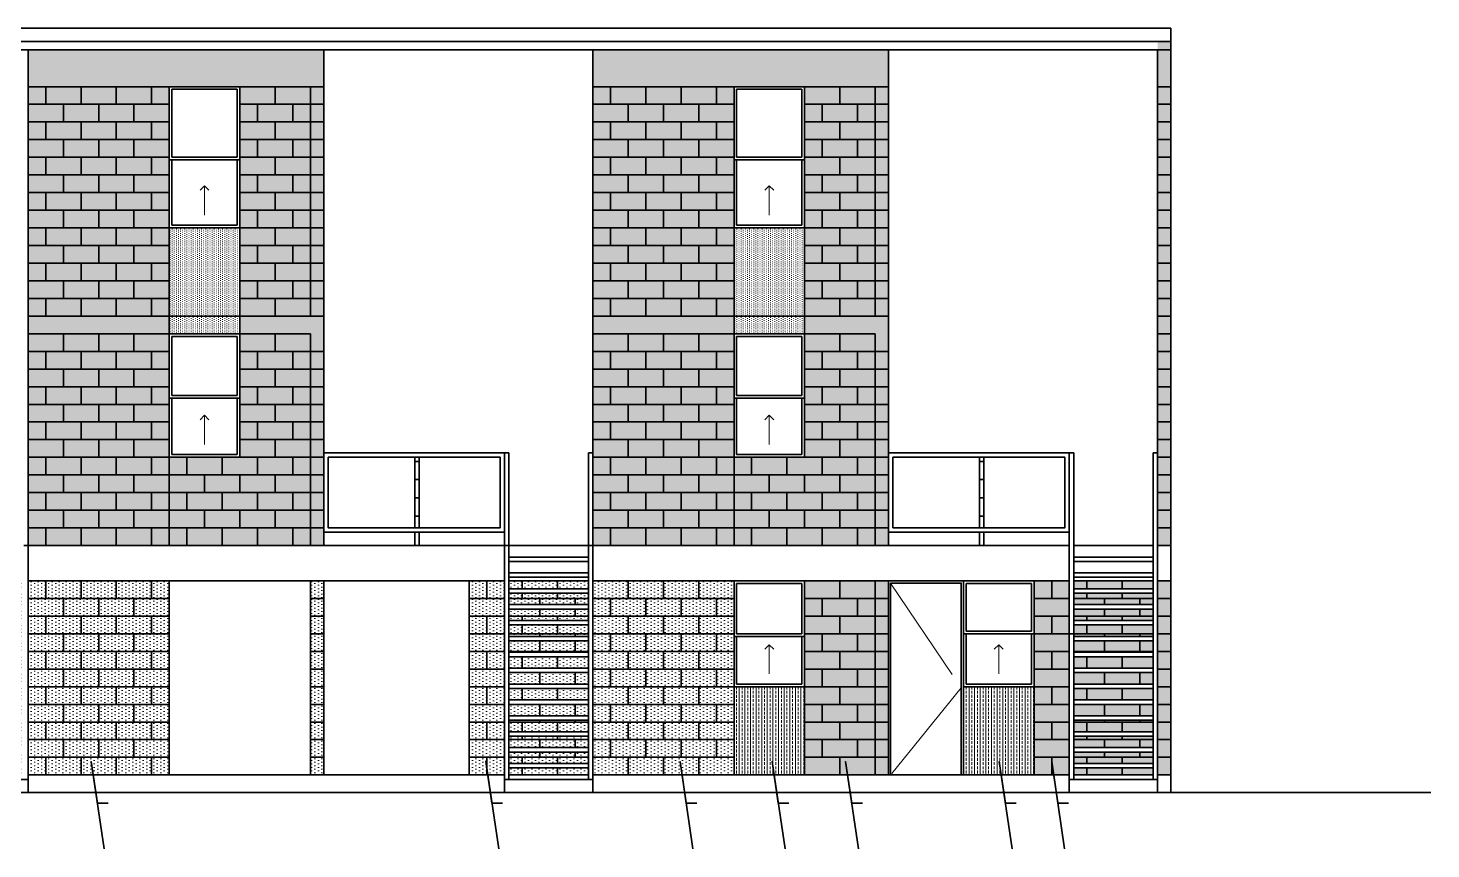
# Model space of a CAD drawing. Header units: metres. Extents: x -255 to -21, y -639 to -244.
# Drawn here: x -37.14 to -21.25, y -287.84 to -278.54 of the extents above; entities that cross this region are included whole.
import ezdxf

# ---------------------------------------------------------------- set-up
doc = ezdxf.new("R2010")
doc.units = ezdxf.units.M
doc.header["$LTSCALE"] = 5
doc.header["$MEASUREMENT"] = 0
doc.linetypes.add('HIDDEN', pattern=[0.375, 0.25, -0.125])
doc.layers.get('0').update_dxf_attribs({"color": 30})
for name, color, linetype, lineweight in [('A-ANNO-NOTE', 7, 'Continuous', 35), ('A-ELEV-MBE1', 7, 'Continuous', 35), ('A-ELEV-OVHD', 3, 'HIDDEN', 18), ('A-ELEV-PATT', 8, 'Continuous', 18), ('A-SECT-MCUT', 7, 'Continuous', 35)]:
    doc.layers.add(name, color=color, linetype=linetype, lineweight=lineweight)
doc.styles.add('E-ROMANS', font='romans.shx', dxfattribs={"width": 0.8})
doc.dimstyles.new('E-0200_TICK_12', dxfattribs={"dimscale": 0.001, "dimtxt": 240, "dimasz": 240, "dimexe": 120, "dimexo": 80, "dimgap": 120, "dimtad": 0, "dimzin": 0, "dimdsep": 46, "dimtxsty": 'E-ROMANS', "dimblk": 'OBLIQUE', "dimcen": 120, "dimclrd": 256, "dimclre": 256, "dimclrt": 256, "dimadec": 0, "dimazin": 0, "dimtfac": 1, "dimtmove": 1, "dimatfit": 3, "dimldrblk": 'OPEN90', "dimfxl": 1, "dimtfill": 1, "dimtolj": 1, "dimtzin": 0, "dimlwd": -1, "dimarcsym": 0})
pattern_1 = [(90, (0, 0), (-0.0396875, 0.01984375), [0, -0.0396875])]

# ---------------------------------------------------------------- blocks, each defined once
blk = doc.blocks.new('_Oblique')
at = {"color": 0, "linetype": 'ByBlock', "lineweight": -2}
blk.add_line((-0.5, -0.5), (0.5, 0.5), dxfattribs=at)

msp = doc.modelspace()

# ---------------------------------------------------------------- hatches: boundary and pattern name
at = {"layer": 'A-ELEV-MBE1'}
h = msp.add_hatch(dxfattribs=at)
h.set_pattern_fill('GRATE', color=256, scale=0.065, angle=90, style=0)
h.set_pattern_definition([(90, (35.64899, 15.17211), (-0.05159375, 3e-18), []), (180, (35.64899, 15.1721), (-3e-17, -0.206375), [])])
h.paths.add_polyline_path([(-33.743, -283.405), (-33.743, -284.205), (-32.711, -284.205), (-32.711, -283.405)])
h.paths.add_polyline_path([(-33.743, -283.405), (-33.743, -284.205), (-32.761, -284.205), (-32.761, -283.405)], flags=17)
h = msp.add_hatch(dxfattribs=at)
h.set_pattern_fill('GRATE', color=256, scale=0.065, angle=90, style=0)
h.set_pattern_definition([(90, (42.04899, 15.17211), (-0.05159375, 3e-18), []), (180, (42.04899, 15.1721), (-3e-17, -0.206375), [])])
h.paths.add_polyline_path([(-27.343, -283.405), (-27.343, -284.205), (-26.311, -284.205), (-26.311, -283.405)])
h.paths.add_polyline_path([(-27.343, -283.405), (-27.343, -284.205), (-26.361, -284.205), (-26.361, -283.405)], flags=17)
at = {"layer": 'A-ELEV-PATT'}
h = msp.add_hatch(dxfattribs=at)
h.set_pattern_fill('DOTS,_O', color=256, scale=0.025, angle=90)
h.set_pattern_definition(pattern_1)
h.paths.add_polyline_path([(-24.193, -278.693), (-24.343, -278.693), (-24.343, -284.406), (-24.193, -284.406)])
h = msp.add_hatch(dxfattribs=at)
h.set_pattern_fill('DOTS,_O', color=256, scale=0.025, angle=90)
h.set_pattern_definition([(90, (6.4, 0), (-0.0396875, 0.01984375), [0, -0.0396875])])
h.paths.add_polyline_path([(-33.793, -278.79), (-37.143, -278.79), (-37.143, -284.406), (-33.793, -284.406)])
h.paths.add_polyline_path([(-35.543, -279.206), (-34.743, -279.206), (-34.743, -283.406), (-35.543, -283.406)], flags=16)
h = msp.add_hatch(dxfattribs=at)
h.set_pattern_fill('DOTS,_O', color=256, scale=0.025, angle=90)
h.set_pattern_definition([(90, (12.8, 0), (-0.0396875, 0.01984375), [0, -0.0396875])])
h.paths.add_polyline_path([(-27.393, -278.79), (-30.743, -278.79), (-30.743, -284.406), (-27.393, -284.406)])
h.paths.add_polyline_path([(-29.143, -279.206), (-28.343, -279.206), (-28.343, -283.406), (-29.143, -283.406)], flags=16)
h = msp.add_hatch(dxfattribs=at)
h.set_pattern_fill('DOTS,_O', color=256, scale=0.015, angle=90)
h.set_pattern_definition([(90, (6.4, 0), (-0.0238125, 0.01190625), [0, -0.0238125])])
h.paths.add_polyline_path([(-35.543, -282.006), (-34.743, -282.006), (-34.743, -280.806), (-35.543, -280.806)])
h = msp.add_hatch(dxfattribs=at)
h.set_pattern_fill('DOTS,_O', color=256, scale=0.015, angle=90)
h.set_pattern_definition([(90, (12.8, 0), (-0.0238125, 0.01190625), [0, -0.0238125])])
h.paths.add_polyline_path([(-29.143, -282.006), (-28.343, -282.006), (-28.343, -280.806), (-29.143, -280.806)])
h = msp.add_hatch(dxfattribs=at)
h.set_pattern_fill('DOTS,_O', color=256, scale=0.025, angle=90)
h.set_pattern_definition(pattern_1)
h.paths.add_polyline_path([(-38.143, -284.806), (-38.343, -284.806), (-38.343, -287.006), (-38.143, -287.006)])
h.paths.add_polyline_path([(-37.193, -284.806), (-38.093, -284.806), (-38.093, -284.896), (-37.193, -284.896)])
h.paths.add_polyline_path([(-37.193, -284.946), (-38.093, -284.946), (-38.093, -285.076), (-37.193, -285.076)])
h.paths.add_polyline_path([(-37.193, -285.126), (-38.093, -285.126), (-38.093, -285.256), (-37.193, -285.256)])
h.paths.add_polyline_path([(-37.193, -285.306), (-38.093, -285.306), (-38.093, -285.436), (-37.193, -285.436)])
h.paths.add_polyline_path([(-37.193, -285.486), (-38.093, -285.486), (-38.093, -285.616), (-37.193, -285.616)])
h.paths.add_polyline_path([(-37.193, -285.666), (-38.093, -285.666), (-38.093, -285.796), (-37.193, -285.796)])
h.paths.add_polyline_path([(-37.193, -285.846), (-38.093, -285.846), (-38.093, -285.976), (-37.193, -285.976)])
h.paths.add_polyline_path([(-37.193, -286.026), (-38.093, -286.026), (-38.093, -286.156), (-37.193, -286.156)])
h.paths.add_polyline_path([(-37.193, -286.206), (-38.093, -286.206), (-38.093, -286.336), (-37.193, -286.336)])
h.paths.add_polyline_path([(-37.193, -286.386), (-38.093, -286.386), (-38.093, -286.516), (-37.193, -286.516)])
h.paths.add_polyline_path([(-37.193, -286.566), (-38.093, -286.566), (-38.093, -286.696), (-37.193, -286.696)])
h.paths.add_polyline_path([(-37.193, -286.746), (-38.093, -286.746), (-38.093, -286.876), (-37.193, -286.876)])
h.paths.add_polyline_path([(-37.193, -286.926), (-38.093, -286.926), (-38.093, -287.006), (-37.193, -287.006)])
h.paths.add_polyline_path([(-35.543, -284.806), (-37.143, -284.806), (-37.143, -287.006), (-35.543, -287.006)])
h = msp.add_hatch(dxfattribs=at)
h.set_pattern_fill('DOTS,_O', color=256, scale=0.025, angle=90)
h.set_pattern_definition(pattern_1)
h.paths.add_polyline_path([(-33.793, -284.806), (-33.943, -284.806), (-33.943, -287.006), (-33.793, -287.006)])
h = msp.add_hatch(dxfattribs=at)
h.set_pattern_fill('DOTS,_O', color=256, scale=0.025, angle=90)
h.set_pattern_definition(pattern_1)
h.paths.add_polyline_path([(-31.743, -284.806), (-32.143, -284.806), (-32.143, -287.006), (-31.743, -287.006)])
h.paths.add_polyline_path([(-30.793, -284.806), (-31.693, -284.806), (-31.693, -284.896), (-30.793, -284.896)])
h.paths.add_polyline_path([(-30.793, -284.946), (-31.693, -284.946), (-31.693, -285.076), (-30.793, -285.076)])
h.paths.add_polyline_path([(-30.793, -285.126), (-31.693, -285.126), (-31.693, -285.256), (-30.793, -285.256)])
h.paths.add_polyline_path([(-30.793, -285.306), (-31.693, -285.306), (-31.693, -285.436), (-30.793, -285.436)])
h.paths.add_polyline_path([(-30.793, -285.486), (-31.693, -285.486), (-31.693, -285.616), (-30.793, -285.616)])
h.paths.add_polyline_path([(-30.793, -285.666), (-31.693, -285.666), (-31.693, -285.796), (-30.793, -285.796)])
h.paths.add_polyline_path([(-30.793, -285.846), (-31.693, -285.846), (-31.693, -285.976), (-30.793, -285.976)])
h.paths.add_polyline_path([(-30.793, -286.026), (-31.693, -286.026), (-31.693, -286.156), (-30.793, -286.156)])
h.paths.add_polyline_path([(-30.793, -286.206), (-31.693, -286.206), (-31.693, -286.336), (-30.793, -286.336)])
h.paths.add_polyline_path([(-30.793, -286.386), (-31.693, -286.386), (-31.693, -286.516), (-30.793, -286.516)])
h.paths.add_polyline_path([(-30.793, -286.566), (-31.693, -286.566), (-31.693, -286.696), (-30.793, -286.696)])
h.paths.add_polyline_path([(-30.793, -286.746), (-31.693, -286.746), (-31.693, -286.876), (-30.793, -286.876)])
h.paths.add_polyline_path([(-30.793, -286.926), (-31.693, -286.926), (-31.693, -287.006), (-30.793, -287.006)])
h.paths.add_polyline_path([(-29.143, -284.806), (-30.743, -284.806), (-30.743, -287.006), (-29.143, -287.006)])
h = msp.add_hatch(dxfattribs=at)
h.set_pattern_fill('DOTS,_O', color=256, scale=0.025, angle=90)
h.set_pattern_definition(pattern_1)
h.paths.add_polyline_path([(-27.393, -284.806), (-28.343, -284.806), (-28.343, -286.006), (-28.343, -287.006), (-27.393, -287.006)])
h.paths.add_polyline_path([(-25.343, -284.806), (-25.743, -284.806), (-25.743, -287.006), (-25.343, -287.006)])
h.paths.add_polyline_path([(-24.393, -284.806), (-25.293, -284.806), (-25.293, -284.896), (-24.393, -284.896)])
h.paths.add_polyline_path([(-24.393, -284.946), (-25.293, -284.946), (-25.293, -285.076), (-24.393, -285.076)])
h.paths.add_polyline_path([(-24.393, -285.126), (-25.293, -285.126), (-25.293, -285.256), (-24.393, -285.256)])
h.paths.add_polyline_path([(-24.393, -285.306), (-25.293, -285.306), (-25.293, -285.436), (-24.393, -285.436)])
h.paths.add_polyline_path([(-24.393, -285.486), (-25.293, -285.486), (-25.293, -285.616), (-24.393, -285.616)])
h.paths.add_polyline_path([(-24.393, -285.666), (-25.293, -285.666), (-25.293, -285.796), (-24.393, -285.796)])
h.paths.add_polyline_path([(-24.393, -285.846), (-25.293, -285.846), (-25.293, -285.976), (-24.393, -285.976)])
h.paths.add_polyline_path([(-24.393, -286.026), (-25.293, -286.026), (-25.293, -286.156), (-24.393, -286.156)])
h.paths.add_polyline_path([(-24.393, -286.206), (-25.293, -286.206), (-25.293, -286.336), (-24.393, -286.336)])
h.paths.add_polyline_path([(-24.393, -286.386), (-25.293, -286.386), (-25.293, -286.516), (-24.393, -286.516)])
h.paths.add_polyline_path([(-24.393, -286.566), (-25.293, -286.566), (-25.293, -286.696), (-24.393, -286.696)])
h.paths.add_polyline_path([(-24.393, -286.746), (-25.293, -286.746), (-25.293, -286.876), (-24.393, -286.876)])
h.paths.add_polyline_path([(-24.393, -286.926), (-25.293, -286.926), (-25.293, -287.006), (-24.393, -287.006)])
h.paths.add_polyline_path([(-24.193, -284.806), (-24.343, -284.806), (-24.343, -287.006), (-24.193, -287.006)])
h = msp.add_hatch(dxfattribs=at)
h.set_pattern_fill('BRASS,_O', color=256, scale=0.01, angle=90)
h.set_pattern_definition([(90, (0, 0), (-0.0635, 4e-18), []), (90, (-0.03175, 2e-18), (-0.0635, 4e-18), [0.03175, -0.015875])])
h.paths.add_polyline_path([(-28.343, -286.006), (-29.143, -286.006), (-29.143, -287.006), (-28.343, -287.006)])
h.paths.add_polyline_path([(-25.743, -286.006), (-26.543, -286.006), (-26.543, -287.006), (-25.743, -287.006)])

# ---------------------------------------------------------------- linework, layer by layer
at = {"layer": 'A-ELEV-MBE1'}
for p, q in [((-43.543, -278.542), (-24.193, -278.542)), ((-43.543, -278.693), (-24.193, -278.693)), ((-24.193, -278.693), (-24.193, -278.542)), ((-24.193, -278.693), (-24.193, -287.206)), ((-24.193, -278.79), (-43.543, -278.79)), ((-37.143, -278.79), (-37.143, -284.406)), ((-33.793, -278.79), (-33.793, -284.406)), ((-30.743, -278.79), (-30.743, -284.406)), ((-27.393, -278.79), (-27.393, -284.406)), ((-24.343, -278.79), (-24.343, -284.406)), ((-35.543, -279.206), (-37.143, -279.206)), ((-36.943, -279.206), (-36.943, -279.406)), ((-36.543, -279.206), (-36.543, -279.406)), ((-36.143, -279.206), (-36.143, -279.406)), ((-35.743, -279.206), (-35.743, -279.406)), ((-35.543, -279.656), (-35.543, -279.206)), ((-35.543, -279.206), (-35.543, -282.006)), ((-35.543, -279.206), (-34.743, -279.206)), ((-35.513, -279.236), (-34.773, -279.236)), ((-35.513, -279.236), (-35.513, -280.006)), ((-34.773, -279.236), (-34.773, -280.006)), ((-34.743, -279.406), (-34.743, -279.206)), ((-34.743, -279.206), (-34.743, -282.006)), ((-34.743, -279.206), (-33.793, -279.206)), ((-34.343, -279.406), (-34.343, -279.206)), ((-33.943, -281.806), (-33.943, -279.206)), ((-29.143, -279.206), (-30.743, -279.206)), ((-30.543, -279.206), (-30.543, -279.406)), ((-30.143, -279.206), (-30.143, -279.406)), ((-29.743, -279.206), (-29.743, -279.406)), ((-29.343, -279.206), (-29.343, -279.406)), ((-29.143, -279.656), (-29.143, -279.206)), ((-29.143, -279.206), (-29.143, -282.006)), ((-29.143, -279.206), (-28.343, -279.206)), ((-29.113, -279.236), (-28.373, -279.236)), ((-29.113, -279.236), (-29.113, -280.006)), ((-28.373, -279.236), (-28.373, -280.006)), ((-28.343, -279.406), (-28.343, -279.206)), ((-28.343, -279.206), (-28.343, -282.006)), ((-28.343, -279.206), (-27.393, -279.206)), ((-27.943, -279.406), (-27.943, -279.206)), ((-27.543, -281.806), (-27.543, -279.206)), ((-24.343, -279.206), (-24.193, -279.206)), ((-37.143, -279.406), (-35.543, -279.406)), ((-36.743, -279.406), (-36.743, -279.606)), ((-36.343, -279.406), (-36.343, -279.606)), ((-35.943, -279.406), (-35.943, -279.606)), ((-34.743, -279.406), (-33.793, -279.406)), ((-34.543, -279.606), (-34.543, -279.406)), ((-34.143, -279.606), (-34.143, -279.406)), ((-30.743, -279.406), (-29.143, -279.406)), ((-30.343, -279.406), (-30.343, -279.606)), ((-29.943, -279.406), (-29.943, -279.606)), ((-29.543, -279.406), (-29.543, -279.606)), ((-28.343, -279.406), (-27.393, -279.406)), ((-28.143, -279.606), (-28.143, -279.406)), ((-27.743, -279.606), (-27.743, -279.406)), ((-24.343, -279.406), (-24.193, -279.406)), ((-37.143, -279.606), (-35.543, -279.606)), ((-36.943, -279.606), (-36.943, -279.806)), ((-36.543, -279.606), (-36.543, -279.806)), ((-36.143, -279.606), (-36.143, -279.806)), ((-35.743, -279.606), (-35.743, -279.806)), ((-34.743, -279.606), (-33.943, -279.606)), ((-34.343, -279.806), (-34.343, -279.606)), ((-33.943, -279.606), (-33.793, -279.606)), ((-30.743, -279.606), (-29.143, -279.606)), ((-30.543, -279.606), (-30.543, -279.806)), ((-30.143, -279.606), (-30.143, -279.806)), ((-29.743, -279.606), (-29.743, -279.806)), ((-29.343, -279.606), (-29.343, -279.806)), ((-28.343, -279.606), (-27.543, -279.606)), ((-27.943, -279.806), (-27.943, -279.606)), ((-27.543, -279.606), (-27.393, -279.606)), ((-24.343, -279.606), (-24.193, -279.606)), ((-37.143, -279.806), (-35.543, -279.806)), ((-36.743, -279.806), (-36.743, -280.006)), ((-36.343, -279.806), (-36.343, -280.006)), ((-35.943, -279.806), (-35.943, -280.006)), ((-34.743, -279.806), (-33.943, -279.806)), ((-34.543, -280.006), (-34.543, -279.806)), ((-34.143, -280.006), (-34.143, -279.806)), ((-33.943, -279.806), (-33.793, -279.806)), ((-30.743, -279.806), (-29.143, -279.806)), ((-30.343, -279.806), (-30.343, -280.006)), ((-29.943, -279.806), (-29.943, -280.006)), ((-29.543, -279.806), (-29.543, -280.006)), ((-28.343, -279.806), (-27.543, -279.806)), ((-28.143, -280.006), (-28.143, -279.806)), ((-27.743, -280.006), (-27.743, -279.806)), ((-27.543, -279.806), (-27.393, -279.806)), ((-24.343, -279.806), (-24.193, -279.806)), ((-37.143, -280.006), (-35.543, -280.006)), ((-36.943, -280.006), (-36.943, -280.206)), ((-36.543, -280.006), (-36.543, -280.206)), ((-36.143, -280.006), (-36.143, -280.206)), ((-35.743, -280.006), (-35.743, -280.206)), ((-35.513, -280.036), (-35.513, -280.776)), ((-34.773, -280.036), (-34.773, -280.776)), ((-34.743, -280.006), (-33.943, -280.006)), ((-34.343, -280.206), (-34.343, -280.006)), ((-33.943, -280.006), (-33.793, -280.006)), ((-30.743, -280.006), (-29.143, -280.006)), ((-30.543, -280.006), (-30.543, -280.206)), ((-30.143, -280.006), (-30.143, -280.206)), ((-29.743, -280.006), (-29.743, -280.206)), ((-29.343, -280.006), (-29.343, -280.206)), ((-29.113, -280.036), (-29.113, -280.776)), ((-28.373, -280.036), (-28.373, -280.776)), ((-28.343, -280.006), (-27.543, -280.006)), ((-27.943, -280.206), (-27.943, -280.006)), ((-27.543, -280.006), (-27.393, -280.006)), ((-24.343, -280.006), (-24.193, -280.006)), ((-37.143, -280.206), (-35.543, -280.206)), ((-36.743, -280.206), (-36.743, -280.406)), ((-36.343, -280.206), (-36.343, -280.406)), ((-35.943, -280.206), (-35.943, -280.406)), ((-34.743, -280.206), (-33.943, -280.206)), ((-34.543, -280.406), (-34.543, -280.206)), ((-34.143, -280.406), (-34.143, -280.206)), ((-33.943, -280.206), (-33.793, -280.206)), ((-30.743, -280.206), (-29.143, -280.206)), ((-30.343, -280.206), (-30.343, -280.406)), ((-29.943, -280.206), (-29.943, -280.406)), ((-29.543, -280.206), (-29.543, -280.406)), ((-28.343, -280.206), (-27.543, -280.206)), ((-28.143, -280.406), (-28.143, -280.206)), ((-27.743, -280.406), (-27.743, -280.206)), ((-27.543, -280.206), (-27.393, -280.206)), ((-24.343, -280.206), (-24.193, -280.206)), ((-37.143, -280.406), (-35.543, -280.406)), ((-36.943, -280.406), (-36.943, -280.606)), ((-36.543, -280.406), (-36.543, -280.606)), ((-36.143, -280.406), (-36.143, -280.606)), ((-35.743, -280.406), (-35.743, -280.606)), ((-34.743, -280.406), (-33.943, -280.406)), ((-34.343, -280.606), (-34.343, -280.406)), ((-33.943, -280.406), (-33.793, -280.406)), ((-30.743, -280.406), (-29.143, -280.406)), ((-30.543, -280.406), (-30.543, -280.606)), ((-30.143, -280.406), (-30.143, -280.606)), ((-29.743, -280.406), (-29.743, -280.606)), ((-29.343, -280.406), (-29.343, -280.606)), ((-28.343, -280.406), (-27.543, -280.406)), ((-27.943, -280.606), (-27.943, -280.406)), ((-27.543, -280.406), (-27.393, -280.406)), ((-24.343, -280.406), (-24.193, -280.406)), ((-37.143, -280.606), (-35.543, -280.606)), ((-36.743, -280.606), (-36.743, -280.806)), ((-36.343, -280.606), (-36.343, -280.806)), ((-35.943, -280.606), (-35.943, -280.806)), ((-34.743, -280.606), (-33.943, -280.606)), ((-34.543, -280.806), (-34.543, -280.606)), ((-34.143, -280.806), (-34.143, -280.606)), ((-33.943, -280.606), (-33.793, -280.606)), ((-30.743, -280.606), (-29.143, -280.606)), ((-30.343, -280.606), (-30.343, -280.806)), ((-29.943, -280.606), (-29.943, -280.806)), ((-29.543, -280.606), (-29.543, -280.806)), ((-28.343, -280.606), (-27.543, -280.606)), ((-28.143, -280.806), (-28.143, -280.606)), ((-27.743, -280.806), (-27.743, -280.606)), ((-27.543, -280.606), (-27.393, -280.606)), ((-24.343, -280.606), (-24.193, -280.606)), ((-37.143, -280.806), (-35.543, -280.806)), ((-36.943, -280.806), (-36.943, -281.006)), ((-36.543, -280.806), (-36.543, -281.006)), ((-36.143, -280.806), (-36.143, -281.006)), ((-35.743, -280.806), (-35.743, -281.006)), ((-35.543, -280.806), (-34.743, -280.806)), ((-35.513, -280.776), (-34.773, -280.776)), ((-34.743, -280.806), (-33.943, -280.806)), ((-34.343, -281.006), (-34.343, -280.806)), ((-33.943, -280.806), (-33.793, -280.806)), ((-30.743, -280.806), (-29.143, -280.806)), ((-30.543, -280.806), (-30.543, -281.006)), ((-30.143, -280.806), (-30.143, -281.006)), ((-29.743, -280.806), (-29.743, -281.006)), ((-29.343, -280.806), (-29.343, -281.006)), ((-29.143, -280.806), (-28.343, -280.806)), ((-29.113, -280.776), (-28.373, -280.776)), ((-28.343, -280.806), (-27.543, -280.806)), ((-27.943, -281.006), (-27.943, -280.806)), ((-27.543, -280.806), (-27.393, -280.806)), ((-24.343, -280.806), (-24.193, -280.806)), ((-37.143, -281.006), (-35.543, -281.006)), ((-36.743, -281.006), (-36.743, -281.206)), ((-36.343, -281.006), (-36.343, -281.206)), ((-35.943, -281.006), (-35.943, -281.206)), ((-34.743, -281.006), (-33.943, -281.006)), ((-34.543, -281.206), (-34.543, -281.006)), ((-34.143, -281.206), (-34.143, -281.006)), ((-33.943, -281.006), (-33.793, -281.006)), ((-30.743, -281.006), (-29.143, -281.006)), ((-30.343, -281.006), (-30.343, -281.206)), ((-29.943, -281.006), (-29.943, -281.206)), ((-29.543, -281.006), (-29.543, -281.206)), ((-28.343, -281.006), (-27.543, -281.006)), ((-28.143, -281.206), (-28.143, -281.006)), ((-27.743, -281.206), (-27.743, -281.006)), ((-27.543, -281.006), (-27.393, -281.006)), ((-24.343, -281.006), (-24.193, -281.006)), ((-37.143, -281.206), (-35.543, -281.206)), ((-36.943, -281.206), (-36.943, -281.406)), ((-36.543, -281.206), (-36.543, -281.406)), ((-36.143, -281.206), (-36.143, -281.406)), ((-35.743, -281.206), (-35.743, -281.406)), ((-34.743, -281.206), (-33.943, -281.206)), ((-34.343, -281.406), (-34.343, -281.206)), ((-33.943, -281.206), (-33.793, -281.206)), ((-30.743, -281.206), (-29.143, -281.206)), ((-30.543, -281.206), (-30.543, -281.406)), ((-30.143, -281.206), (-30.143, -281.406)), ((-29.743, -281.206), (-29.743, -281.406)), ((-29.343, -281.206), (-29.343, -281.406)), ((-28.343, -281.206), (-27.543, -281.206)), ((-27.943, -281.406), (-27.943, -281.206)), ((-27.543, -281.206), (-27.393, -281.206)), ((-24.343, -281.206), (-24.193, -281.206)), ((-37.143, -281.406), (-35.543, -281.406)), ((-36.743, -281.406), (-36.743, -281.606)), ((-36.343, -281.406), (-36.343, -281.606)), ((-35.943, -281.406), (-35.943, -281.606)), ((-34.743, -281.406), (-33.943, -281.406)), ((-34.543, -281.606), (-34.543, -281.406)), ((-34.143, -281.606), (-34.143, -281.406)), ((-33.943, -281.406), (-33.793, -281.406)), ((-30.743, -281.406), (-29.143, -281.406)), ((-30.343, -281.406), (-30.343, -281.606)), ((-29.943, -281.406), (-29.943, -281.606)), ((-29.543, -281.406), (-29.543, -281.606)), ((-28.343, -281.406), (-27.543, -281.406)), ((-28.143, -281.606), (-28.143, -281.406)), ((-27.743, -281.606), (-27.743, -281.406)), ((-27.543, -281.406), (-27.393, -281.406)), ((-24.343, -281.406), (-24.193, -281.406)), ((-37.143, -281.606), (-35.543, -281.606)), ((-36.943, -281.606), (-36.943, -281.806)), ((-36.543, -281.606), (-36.543, -281.806)), ((-36.143, -281.606), (-36.143, -281.806)), ((-35.743, -281.606), (-35.743, -281.806)), ((-34.743, -281.606), (-33.943, -281.606)), ((-34.343, -281.806), (-34.343, -281.606)), ((-33.943, -281.606), (-33.793, -281.606)), ((-30.743, -281.606), (-29.143, -281.606)), ((-30.543, -281.606), (-30.543, -281.806)), ((-30.143, -281.606), (-30.143, -281.806)), ((-29.743, -281.606), (-29.743, -281.806)), ((-29.343, -281.606), (-29.343, -281.806)), ((-28.343, -281.606), (-27.543, -281.606)), ((-27.943, -281.806), (-27.943, -281.606)), ((-27.543, -281.606), (-27.393, -281.606)), ((-24.343, -281.606), (-24.193, -281.606)), ((-33.793, -281.806), (-37.143, -281.806)), ((-27.393, -281.806), (-30.743, -281.806)), ((-24.343, -281.806), (-24.193, -281.806)), ((-33.943, -282.006), (-37.143, -282.006)), ((-36.743, -282.006), (-36.743, -282.206)), ((-36.343, -282.006), (-36.343, -282.206)), ((-35.943, -282.006), (-35.943, -282.206)), ((-35.543, -282.006), (-35.543, -283.406)), ((-34.743, -282.006), (-35.543, -282.006)), ((-34.743, -282.006), (-34.743, -283.406)), ((-34.343, -282.006), (-34.343, -282.206)), ((-33.943, -282.006), (-33.943, -282.206)), ((-27.543, -282.006), (-30.743, -282.006)), ((-30.343, -282.006), (-30.343, -282.206)), ((-29.943, -282.006), (-29.943, -282.206)), ((-29.543, -282.006), (-29.543, -282.206)), ((-29.143, -282.006), (-29.143, -283.406)), ((-28.343, -282.006), (-29.143, -282.006)), ((-28.343, -282.006), (-28.343, -283.406)), ((-27.943, -282.006), (-27.943, -282.206)), ((-27.543, -282.006), (-27.543, -282.206)), ((-24.343, -282.006), (-24.193, -282.006)), ((-35.513, -282.036), (-34.773, -282.036)), ((-35.513, -282.036), (-35.513, -282.706)), ((-34.773, -282.036), (-34.773, -282.706)), ((-29.113, -282.036), (-28.373, -282.036)), ((-29.113, -282.036), (-29.113, -282.706)), ((-28.373, -282.036), (-28.373, -282.706)), ((-37.143, -282.206), (-35.543, -282.206)), ((-36.943, -282.206), (-36.943, -282.406)), ((-36.543, -282.206), (-36.543, -282.406)), ((-36.143, -282.206), (-36.143, -282.406)), ((-35.743, -282.206), (-35.743, -282.406)), ((-34.743, -282.206), (-33.943, -282.206)), ((-34.543, -282.206), (-34.543, -282.406)), ((-34.143, -282.206), (-34.143, -282.406)), ((-33.943, -282.206), (-33.793, -282.206)), ((-33.943, -282.206), (-33.943, -284.406)), ((-30.743, -282.206), (-29.143, -282.206)), ((-30.543, -282.206), (-30.543, -282.406)), ((-30.143, -282.206), (-30.143, -282.406)), ((-29.743, -282.206), (-29.743, -282.406)), ((-29.343, -282.206), (-29.343, -282.406)), ((-28.343, -282.206), (-27.543, -282.206)), ((-28.143, -282.206), (-28.143, -282.406)), ((-27.743, -282.206), (-27.743, -282.406)), ((-27.543, -282.206), (-27.393, -282.206)), ((-27.543, -282.206), (-27.543, -284.406)), ((-24.343, -282.206), (-24.193, -282.206)), ((-37.143, -282.406), (-35.543, -282.406)), ((-36.743, -282.406), (-36.743, -282.606)), ((-36.343, -282.406), (-36.343, -282.606)), ((-35.943, -282.406), (-35.943, -282.606)), ((-34.743, -282.406), (-33.943, -282.406)), ((-34.343, -282.406), (-34.343, -282.606)), ((-33.943, -282.406), (-33.793, -282.406)), ((-30.743, -282.406), (-29.143, -282.406)), ((-30.343, -282.406), (-30.343, -282.606)), ((-29.943, -282.406), (-29.943, -282.606)), ((-29.543, -282.406), (-29.543, -282.606)), ((-28.343, -282.406), (-27.543, -282.406)), ((-27.943, -282.406), (-27.943, -282.606)), ((-27.543, -282.406), (-27.393, -282.406)), ((-24.343, -282.406), (-24.193, -282.406)), ((-37.143, -282.606), (-35.543, -282.606)), ((-36.943, -282.606), (-36.943, -282.806)), ((-36.543, -282.606), (-36.543, -282.806)), ((-36.143, -282.606), (-36.143, -282.806)), ((-35.743, -282.606), (-35.743, -282.806)), ((-34.743, -282.606), (-33.943, -282.606)), ((-34.543, -282.606), (-34.543, -282.806)), ((-34.143, -282.606), (-34.143, -282.806)), ((-33.943, -282.606), (-33.793, -282.606)), ((-30.743, -282.606), (-29.143, -282.606)), ((-30.543, -282.606), (-30.543, -282.806)), ((-30.143, -282.606), (-30.143, -282.806)), ((-29.743, -282.606), (-29.743, -282.806)), ((-29.343, -282.606), (-29.343, -282.806)), ((-28.343, -282.606), (-27.543, -282.606)), ((-28.143, -282.606), (-28.143, -282.806)), ((-27.743, -282.606), (-27.743, -282.806)), ((-27.543, -282.606), (-27.393, -282.606)), ((-24.343, -282.606), (-24.193, -282.606)), ((-37.143, -282.806), (-35.543, -282.806)), ((-36.743, -282.806), (-36.743, -283.006)), ((-36.343, -282.806), (-36.343, -283.006)), ((-35.943, -282.806), (-35.943, -283.006)), ((-35.513, -282.736), (-35.513, -283.376)), ((-34.773, -282.736), (-34.773, -283.376)), ((-34.743, -282.806), (-33.943, -282.806)), ((-34.343, -282.806), (-34.343, -283.006)), ((-33.943, -282.806), (-33.793, -282.806)), ((-30.743, -282.806), (-29.143, -282.806)), ((-30.343, -282.806), (-30.343, -283.006)), ((-29.943, -282.806), (-29.943, -283.006)), ((-29.543, -282.806), (-29.543, -283.006)), ((-29.113, -282.736), (-29.113, -283.376)), ((-28.373, -282.736), (-28.373, -283.376)), ((-28.343, -282.806), (-27.543, -282.806)), ((-27.943, -282.806), (-27.943, -283.006)), ((-27.543, -282.806), (-27.393, -282.806)), ((-24.343, -282.806), (-24.193, -282.806)), ((-37.143, -283.006), (-35.543, -283.006)), ((-36.943, -283.006), (-36.943, -283.206)), ((-36.543, -283.006), (-36.543, -283.206)), ((-36.143, -283.006), (-36.143, -283.206)), ((-35.743, -283.006), (-35.743, -283.206)), ((-34.743, -283.006), (-33.943, -283.006)), ((-34.543, -283.006), (-34.543, -283.206)), ((-34.143, -283.006), (-34.143, -283.206)), ((-33.943, -283.006), (-33.793, -283.006)), ((-30.743, -283.006), (-29.143, -283.006)), ((-30.543, -283.006), (-30.543, -283.206)), ((-30.143, -283.006), (-30.143, -283.206)), ((-29.743, -283.006), (-29.743, -283.206)), ((-29.343, -283.006), (-29.343, -283.206)), ((-28.343, -283.006), (-27.543, -283.006)), ((-28.143, -283.006), (-28.143, -283.206)), ((-27.743, -283.006), (-27.743, -283.206)), ((-27.543, -283.006), (-27.393, -283.006)), ((-24.343, -283.006), (-24.193, -283.006)), ((-37.143, -283.206), (-35.543, -283.206)), ((-36.743, -283.206), (-36.743, -283.406)), ((-36.343, -283.206), (-36.343, -283.406)), ((-35.943, -283.206), (-35.943, -283.406)), ((-34.743, -283.206), (-33.943, -283.206)), ((-34.343, -283.206), (-34.343, -283.406)), ((-33.943, -283.206), (-33.793, -283.206)), ((-30.743, -283.206), (-29.143, -283.206)), ((-30.343, -283.206), (-30.343, -283.406)), ((-29.943, -283.206), (-29.943, -283.406)), ((-29.543, -283.206), (-29.543, -283.406)), ((-28.343, -283.206), (-27.543, -283.206)), ((-27.943, -283.206), (-27.943, -283.406)), ((-27.543, -283.206), (-27.393, -283.206)), ((-24.343, -283.206), (-24.193, -283.206)), ((-37.143, -283.406), (-35.543, -283.406)), ((-36.943, -283.406), (-36.943, -283.606)), ((-36.543, -283.406), (-36.543, -283.606)), ((-36.143, -283.406), (-36.143, -283.606)), ((-35.743, -283.406), (-35.743, -283.606)), ((-35.543, -283.406), (-34.743, -283.406)), ((-35.543, -283.406), (-35.543, -284.406)), ((-35.513, -283.376), (-34.773, -283.376)), ((-35.343, -283.406), (-35.343, -283.606)), ((-34.943, -283.406), (-34.943, -283.606)), ((-34.743, -283.406), (-33.943, -283.406)), ((-34.543, -283.406), (-34.543, -283.606)), ((-34.143, -283.406), (-34.143, -283.606)), ((-33.943, -283.406), (-33.793, -283.406)), ((-33.793, -283.355), (-31.743, -283.356)), ((-31.743, -283.356), (-31.693, -283.356)), ((-31.693, -283.444), (-31.693, -283.437)), ((-30.793, -283.356), (-30.743, -283.356)), ((-30.743, -283.406), (-29.143, -283.406)), ((-30.543, -283.406), (-30.543, -283.606)), ((-30.143, -283.406), (-30.143, -283.606)), ((-29.743, -283.406), (-29.743, -283.606)), ((-29.343, -283.406), (-29.343, -283.606)), ((-29.143, -283.406), (-28.343, -283.406)), ((-29.143, -283.406), (-29.143, -284.406)), ((-29.113, -283.376), (-28.373, -283.376)), ((-28.943, -283.406), (-28.943, -283.606)), ((-28.543, -283.406), (-28.543, -283.606)), ((-28.343, -283.406), (-27.543, -283.406)), ((-28.143, -283.406), (-28.143, -283.606)), ((-27.743, -283.406), (-27.743, -283.606)), ((-27.543, -283.406), (-27.393, -283.406)), ((-27.393, -283.355), (-25.343, -283.356)), ((-25.343, -283.356), (-25.293, -283.356)), ((-25.293, -283.444), (-25.293, -283.437)), ((-24.393, -283.356), (-24.343, -283.356)), ((-24.343, -283.406), (-24.193, -283.406)), ((-37.143, -283.606), (-35.543, -283.606)), ((-36.743, -283.606), (-36.743, -283.806)), ((-36.343, -283.606), (-36.343, -283.806)), ((-35.943, -283.606), (-35.943, -283.806)), ((-35.543, -283.606), (-33.943, -283.606)), ((-35.143, -283.606), (-35.143, -283.806)), ((-34.743, -283.606), (-34.743, -283.806)), ((-34.343, -283.606), (-34.343, -283.806)), ((-33.943, -283.606), (-33.793, -283.606)), ((-30.743, -283.606), (-29.143, -283.606)), ((-30.343, -283.606), (-30.343, -283.806)), ((-29.943, -283.606), (-29.943, -283.806)), ((-29.543, -283.606), (-29.543, -283.806)), ((-29.143, -283.606), (-27.543, -283.606)), ((-28.743, -283.606), (-28.743, -283.806)), ((-28.343, -283.606), (-28.343, -283.806)), ((-27.943, -283.606), (-27.943, -283.806)), ((-27.543, -283.606), (-27.393, -283.606)), ((-24.343, -283.606), (-24.193, -283.606)), ((-37.143, -283.806), (-35.543, -283.806)), ((-36.943, -283.806), (-36.943, -284.006)), ((-36.543, -283.806), (-36.543, -284.006)), ((-36.143, -283.806), (-36.143, -284.006)), ((-35.743, -283.806), (-35.743, -284.006)), ((-35.543, -283.806), (-33.943, -283.806)), ((-35.343, -283.806), (-35.343, -284.006)), ((-34.943, -283.806), (-34.943, -284.006)), ((-34.543, -283.806), (-34.543, -284.006)), ((-34.143, -283.806), (-34.143, -284.006)), ((-33.943, -283.806), (-33.793, -283.806)), ((-30.743, -283.806), (-29.143, -283.806)), ((-30.543, -283.806), (-30.543, -284.006)), ((-30.143, -283.806), (-30.143, -284.006)), ((-29.743, -283.806), (-29.743, -284.006)), ((-29.343, -283.806), (-29.343, -284.006)), ((-29.143, -283.806), (-27.543, -283.806)), ((-28.943, -283.806), (-28.943, -284.006)), ((-28.543, -283.806), (-28.543, -284.006)), ((-28.143, -283.806), (-28.143, -284.006)), ((-27.743, -283.806), (-27.743, -284.006)), ((-27.543, -283.806), (-27.393, -283.806)), ((-24.343, -283.806), (-24.193, -283.806)), ((-37.143, -284.006), (-35.543, -284.006)), ((-36.743, -284.006), (-36.743, -284.206)), ((-36.343, -284.006), (-36.343, -284.206)), ((-35.943, -284.006), (-35.943, -284.206)), ((-35.543, -284.006), (-33.943, -284.006)), ((-35.143, -284.006), (-35.143, -284.206)), ((-34.743, -284.006), (-34.743, -284.206)), ((-34.343, -284.006), (-34.343, -284.206)), ((-33.943, -284.006), (-33.793, -284.006)), ((-30.743, -284.006), (-29.143, -284.006)), ((-30.343, -284.006), (-30.343, -284.206)), ((-29.943, -284.006), (-29.943, -284.206)), ((-29.543, -284.006), (-29.543, -284.206)), ((-29.143, -284.006), (-27.543, -284.006)), ((-28.743, -284.006), (-28.743, -284.206)), ((-28.343, -284.006), (-28.343, -284.206)), ((-27.943, -284.006), (-27.943, -284.206)), ((-27.543, -284.006), (-27.393, -284.006)), ((-24.343, -284.006), (-24.193, -284.006)), ((-37.143, -284.206), (-35.543, -284.206)), ((-36.943, -284.206), (-36.943, -284.406)), ((-36.543, -284.206), (-36.543, -284.406)), ((-36.143, -284.206), (-36.143, -284.406)), ((-35.743, -284.206), (-35.743, -284.406)), ((-35.543, -284.206), (-33.943, -284.206)), ((-35.343, -284.206), (-35.343, -284.406)), ((-34.943, -284.206), (-34.943, -284.406)), ((-34.543, -284.206), (-34.543, -284.406)), ((-34.143, -284.206), (-34.143, -284.406)), ((-33.943, -284.206), (-33.793, -284.206)), ((-33.793, -284.255), (-31.743, -284.255)), ((-31.743, -284.255), (-33.793, -284.255)), ((-30.743, -284.206), (-29.143, -284.206)), ((-30.543, -284.206), (-30.543, -284.406)), ((-30.143, -284.206), (-30.143, -284.406)), ((-29.743, -284.206), (-29.743, -284.406)), ((-29.343, -284.206), (-29.343, -284.406)), ((-29.143, -284.206), (-27.543, -284.206)), ((-28.943, -284.206), (-28.943, -284.406)), ((-28.543, -284.206), (-28.543, -284.406)), ((-28.143, -284.206), (-28.143, -284.406)), ((-27.743, -284.206), (-27.743, -284.406)), ((-27.543, -284.206), (-27.393, -284.206)), ((-27.393, -284.255), (-25.343, -284.255)), ((-25.343, -284.255), (-27.393, -284.255)), ((-24.343, -284.206), (-24.193, -284.206)), ((-37.193, -284.406), (-30.743, -284.406)), ((-31.693, -284.406), (-30.793, -284.406)), ((-30.743, -284.406), (-25.343, -284.406)), ((-25.293, -284.406), (-24.393, -284.406)), ((-24.343, -284.406), (-24.193, -284.406)), ((-31.693, -284.536), (-30.793, -284.536)), ((-25.293, -284.536), (-24.393, -284.536)), ((-31.693, -284.586), (-30.793, -284.586)), ((-31.693, -284.716), (-30.793, -284.716)), ((-25.293, -284.586), (-24.393, -284.586)), ((-25.293, -284.716), (-24.393, -284.716)), ((-37.143, -284.806), (-31.743, -284.806)), ((-36.943, -284.806), (-36.943, -285.006)), ((-36.543, -284.806), (-36.543, -285.006)), ((-36.143, -284.806), (-36.143, -285.006)), ((-35.743, -284.806), (-35.743, -285.006)), ((-35.543, -284.806), (-35.543, -287.006)), ((-33.943, -284.806), (-33.943, -287.006)), ((-33.793, -284.806), (-33.793, -287.006)), ((-32.143, -284.806), (-32.143, -287.006)), ((-31.943, -284.806), (-31.943, -285.006)), ((-31.693, -284.766), (-30.793, -284.766)), ((-31.693, -284.806), (-30.793, -284.806)), ((-31.693, -284.896), (-30.793, -284.896)), ((-30.893, -284.806), (-31.593, -284.806)), ((-31.543, -284.806), (-31.543, -284.896)), ((-31.143, -284.806), (-31.143, -284.896)), ((-30.743, -284.806), (-30.743, -287.006)), ((-30.743, -284.806), (-25.343, -284.806)), ((-30.343, -284.806), (-30.343, -285.006)), ((-29.943, -284.806), (-29.943, -285.006)), ((-29.543, -284.806), (-29.543, -285.006)), ((-29.143, -284.806), (-29.143, -287.006)), ((-29.113, -284.836), (-28.373, -284.836)), ((-29.113, -284.836), (-29.113, -285.406)), ((-28.373, -284.836), (-28.373, -285.406)), ((-28.343, -284.806), (-28.343, -286.006)), ((-27.943, -284.806), (-27.943, -285.006)), ((-27.543, -284.806), (-27.543, -287.006)), ((-27.393, -284.806), (-27.393, -287.006)), ((-26.543, -284.806), (-26.543, -287.006)), ((-25.743, -284.806), (-26.539, -284.806)), ((-25.773, -284.836), (-26.513, -284.836)), ((-26.513, -284.836), (-26.513, -285.376)), ((-25.773, -284.836), (-25.773, -285.376)), ((-25.743, -287.006), (-25.743, -284.806)), ((-25.543, -284.806), (-25.543, -285.006)), ((-25.293, -284.766), (-24.393, -284.766)), ((-24.393, -284.806), (-25.293, -284.806)), ((-25.293, -284.896), (-24.393, -284.896)), ((-25.143, -284.806), (-25.143, -284.896)), ((-24.743, -284.806), (-24.743, -284.896)), ((-24.343, -284.806), (-24.193, -284.806)), ((-37.143, -285.006), (-35.543, -285.006)), ((-36.743, -285.006), (-36.743, -285.206)), ((-36.343, -285.006), (-36.343, -285.206)), ((-35.943, -285.006), (-35.943, -285.206)), ((-33.943, -285.006), (-33.793, -285.006)), ((-32.143, -285.006), (-31.743, -285.006)), ((-31.693, -284.946), (-30.793, -284.946)), ((-31.693, -285.006), (-30.793, -285.006)), ((-31.543, -284.946), (-31.543, -285.006)), ((-31.343, -285.006), (-31.343, -285.076)), ((-31.143, -284.946), (-31.143, -285.006)), ((-30.943, -285.006), (-30.943, -285.076)), ((-30.743, -285.006), (-29.143, -285.006)), ((-30.543, -285.006), (-30.543, -285.206)), ((-30.143, -285.006), (-30.143, -285.206)), ((-29.743, -285.006), (-29.743, -285.206)), ((-29.343, -285.006), (-29.343, -285.206)), ((-27.543, -285.006), (-28.343, -285.006)), ((-28.143, -285.006), (-28.143, -285.206)), ((-27.743, -285.006), (-27.743, -285.206)), ((-27.543, -285.006), (-27.393, -285.006)), ((-25.743, -285.006), (-25.343, -285.006)), ((-25.293, -284.946), (-24.393, -284.946)), ((-25.293, -285.006), (-24.393, -285.006)), ((-25.143, -284.946), (-25.143, -285.006)), ((-24.943, -285.006), (-24.943, -285.076)), ((-24.743, -284.946), (-24.743, -285.006)), ((-24.543, -285.006), (-24.543, -285.076)), ((-24.343, -285.006), (-24.193, -285.006)), ((-37.143, -285.206), (-35.543, -285.206)), ((-36.943, -285.206), (-36.943, -285.406)), ((-36.543, -285.206), (-36.543, -285.406)), ((-36.143, -285.206), (-36.143, -285.406)), ((-35.743, -285.206), (-35.743, -285.406)), ((-33.943, -285.206), (-33.793, -285.206)), ((-32.143, -285.206), (-31.743, -285.206)), ((-31.943, -285.206), (-31.943, -285.406)), ((-31.693, -285.076), (-30.793, -285.076)), ((-31.693, -285.126), (-30.793, -285.126)), ((-31.693, -285.206), (-30.793, -285.206)), ((-31.543, -285.206), (-31.543, -285.256)), ((-31.343, -285.126), (-31.343, -285.206)), ((-31.143, -285.206), (-31.143, -285.256)), ((-30.943, -285.126), (-30.943, -285.206)), ((-30.743, -285.206), (-29.143, -285.206)), ((-30.343, -285.206), (-30.343, -285.406)), ((-29.943, -285.206), (-29.943, -285.406)), ((-29.543, -285.206), (-29.543, -285.406)), ((-27.543, -285.206), (-28.343, -285.206)), ((-27.943, -285.206), (-27.943, -285.406)), ((-27.543, -285.206), (-27.393, -285.206)), ((-25.743, -285.206), (-25.343, -285.206)), ((-25.543, -285.206), (-25.543, -285.406)), ((-25.293, -285.076), (-24.393, -285.076)), ((-25.293, -285.126), (-24.393, -285.126)), ((-25.293, -285.206), (-24.393, -285.206)), ((-25.143, -285.206), (-25.143, -285.256)), ((-24.943, -285.126), (-24.943, -285.206)), ((-24.743, -285.206), (-24.743, -285.256)), ((-24.543, -285.126), (-24.543, -285.206)), ((-24.343, -285.206), (-24.193, -285.206)), ((-31.693, -285.256), (-30.793, -285.256)), ((-31.693, -285.306), (-30.793, -285.306)), ((-31.543, -285.306), (-31.543, -285.406)), ((-31.143, -285.306), (-31.143, -285.406)), ((-25.293, -285.256), (-24.393, -285.256)), ((-25.293, -285.306), (-24.393, -285.306)), ((-25.143, -285.306), (-25.143, -285.406)), ((-24.743, -285.306), (-24.743, -285.406)), ((-37.143, -285.406), (-35.543, -285.406)), ((-36.743, -285.406), (-36.743, -285.606)), ((-36.343, -285.406), (-36.343, -285.606)), ((-35.943, -285.406), (-35.943, -285.606)), ((-33.943, -285.406), (-33.793, -285.406)), ((-32.143, -285.406), (-31.743, -285.406)), ((-31.693, -285.406), (-30.793, -285.406)), ((-31.693, -285.436), (-30.793, -285.436)), ((-31.693, -285.486), (-30.793, -285.486)), ((-31.343, -285.406), (-31.343, -285.436)), ((-31.343, -285.486), (-31.343, -285.606)), ((-30.943, -285.406), (-30.943, -285.436)), ((-30.943, -285.486), (-30.943, -285.606)), ((-30.743, -285.406), (-29.143, -285.406)), ((-30.543, -285.406), (-30.543, -285.606)), ((-30.143, -285.406), (-30.143, -285.606)), ((-29.743, -285.406), (-29.743, -285.606)), ((-29.343, -285.406), (-29.343, -285.606)), ((-29.113, -285.436), (-29.113, -285.976)), ((-28.373, -285.436), (-28.373, -285.976)), ((-27.543, -285.406), (-28.343, -285.406)), ((-28.143, -285.406), (-28.143, -285.606)), ((-27.743, -285.406), (-27.743, -285.606)), ((-27.543, -285.406), (-27.393, -285.406)), ((-26.513, -285.406), (-26.513, -285.976)), ((-25.773, -285.406), (-25.773, -285.976)), ((-25.743, -285.406), (-24.393, -285.406)), ((-25.293, -285.436), (-24.393, -285.436)), ((-25.293, -285.486), (-24.393, -285.486)), ((-24.943, -285.406), (-24.943, -285.436)), ((-24.943, -285.486), (-24.943, -285.606)), ((-24.543, -285.406), (-24.543, -285.436)), ((-24.543, -285.486), (-24.543, -285.606)), ((-24.343, -285.406), (-24.193, -285.406)), ((-37.143, -285.606), (-35.543, -285.606)), ((-36.943, -285.606), (-36.943, -285.806)), ((-36.543, -285.606), (-36.543, -285.806)), ((-36.143, -285.606), (-36.143, -285.806)), ((-35.743, -285.606), (-35.743, -285.806)), ((-33.943, -285.606), (-33.793, -285.606)), ((-32.143, -285.606), (-31.743, -285.606)), ((-31.943, -285.606), (-31.943, -285.806)), ((-31.693, -285.606), (-30.793, -285.606)), ((-31.693, -285.616), (-30.793, -285.616)), ((-31.693, -285.666), (-30.793, -285.666)), ((-31.543, -285.606), (-31.543, -285.616)), ((-31.543, -285.666), (-31.543, -285.796)), ((-31.143, -285.606), (-31.143, -285.616)), ((-31.143, -285.666), (-31.143, -285.796)), ((-30.743, -285.606), (-29.143, -285.606)), ((-30.343, -285.606), (-30.343, -285.806)), ((-29.943, -285.606), (-29.943, -285.806)), ((-29.543, -285.606), (-29.543, -285.806)), ((-27.543, -285.606), (-28.343, -285.606)), ((-27.943, -285.606), (-27.943, -285.806)), ((-27.543, -285.606), (-27.393, -285.606)), ((-25.743, -285.606), (-25.343, -285.606)), ((-25.543, -285.606), (-25.543, -285.806)), ((-25.293, -285.606), (-24.393, -285.606)), ((-25.293, -285.616), (-24.393, -285.616)), ((-25.293, -285.666), (-24.393, -285.666)), ((-25.143, -285.606), (-25.143, -285.616)), ((-25.143, -285.666), (-25.143, -285.796)), ((-24.743, -285.606), (-24.743, -285.616)), ((-24.743, -285.666), (-24.743, -285.796)), ((-24.343, -285.606), (-24.193, -285.606)), ((-37.143, -285.806), (-35.543, -285.806)), ((-36.743, -285.806), (-36.743, -286.006)), ((-36.343, -285.806), (-36.343, -286.006)), ((-35.943, -285.806), (-35.943, -286.006)), ((-33.943, -285.806), (-33.793, -285.806)), ((-32.143, -285.806), (-31.743, -285.806)), ((-31.693, -285.796), (-30.793, -285.796)), ((-31.693, -285.846), (-30.793, -285.846)), ((-31.343, -285.846), (-31.343, -285.976)), ((-30.943, -285.846), (-30.943, -285.976)), ((-30.743, -285.806), (-29.143, -285.806)), ((-30.543, -285.806), (-30.543, -286.006)), ((-30.143, -285.806), (-30.143, -286.006)), ((-29.743, -285.806), (-29.743, -286.006)), ((-29.343, -285.806), (-29.343, -286.006)), ((-27.543, -285.806), (-28.343, -285.806)), ((-28.143, -285.806), (-28.143, -286.006)), ((-27.743, -285.806), (-27.743, -286.006)), ((-27.543, -285.806), (-27.393, -285.806)), ((-25.743, -285.806), (-25.343, -285.806)), ((-25.293, -285.796), (-24.393, -285.796)), ((-25.293, -285.846), (-24.393, -285.846)), ((-24.943, -285.846), (-24.943, -285.976)), ((-24.543, -285.846), (-24.543, -285.976)), ((-24.343, -285.806), (-24.193, -285.806)), ((-37.143, -286.006), (-35.543, -286.006)), ((-36.943, -286.006), (-36.943, -286.206)), ((-36.543, -286.006), (-36.543, -286.206)), ((-36.143, -286.006), (-36.143, -286.206)), ((-35.743, -286.006), (-35.743, -286.206)), ((-33.943, -286.006), (-33.793, -286.006)), ((-32.143, -286.006), (-31.743, -286.006)), ((-31.943, -286.006), (-31.943, -286.206)), ((-31.693, -285.976), (-30.793, -285.976)), ((-30.743, -286.006), (-29.143, -286.006)), ((-30.343, -286.006), (-30.343, -286.206)), ((-29.943, -286.006), (-29.943, -286.206)), ((-29.543, -286.006), (-29.543, -286.206)), ((-29.143, -286.006), (-28.343, -286.006)), ((-29.113, -285.976), (-28.373, -285.976)), ((-27.543, -286.006), (-28.343, -286.006)), ((-28.343, -286.006), (-28.343, -287.006)), ((-27.943, -286.006), (-27.943, -286.206)), ((-27.543, -286.006), (-27.393, -286.006)), ((-25.743, -286.006), (-26.543, -286.006)), ((-25.773, -285.976), (-26.513, -285.976)), ((-25.743, -286.006), (-25.343, -286.006)), ((-25.543, -286.006), (-25.543, -286.206)), ((-25.293, -285.976), (-24.393, -285.976)), ((-24.343, -286.006), (-24.193, -286.006)), ((-31.693, -286.026), (-30.793, -286.026)), ((-31.693, -286.156), (-30.793, -286.156)), ((-31.543, -286.026), (-31.543, -286.156)), ((-31.143, -286.026), (-31.143, -286.156)), ((-25.293, -286.026), (-24.393, -286.026)), ((-25.293, -286.156), (-24.393, -286.156)), ((-25.143, -286.026), (-25.143, -286.156)), ((-24.743, -286.026), (-24.743, -286.156)), ((-37.143, -286.206), (-35.543, -286.206)), ((-36.743, -286.206), (-36.743, -286.406)), ((-36.343, -286.206), (-36.343, -286.406)), ((-35.943, -286.206), (-35.943, -286.406)), ((-33.943, -286.206), (-33.793, -286.206)), ((-32.143, -286.206), (-31.743, -286.206)), ((-31.693, -286.206), (-30.793, -286.206)), ((-31.343, -286.206), (-31.343, -286.336)), ((-30.943, -286.206), (-30.943, -286.336)), ((-30.743, -286.206), (-29.143, -286.206)), ((-30.543, -286.206), (-30.543, -286.406)), ((-30.143, -286.206), (-30.143, -286.406)), ((-29.743, -286.206), (-29.743, -286.406)), ((-29.343, -286.206), (-29.343, -286.406)), ((-27.543, -286.206), (-28.343, -286.206)), ((-28.143, -286.206), (-28.143, -286.406)), ((-27.743, -286.206), (-27.743, -286.406)), ((-27.543, -286.206), (-27.393, -286.206)), ((-25.743, -286.206), (-25.343, -286.206)), ((-25.293, -286.206), (-24.393, -286.206)), ((-24.943, -286.206), (-24.943, -286.336)), ((-24.543, -286.206), (-24.543, -286.336)), ((-24.343, -286.206), (-24.193, -286.206)), ((-37.143, -286.406), (-35.543, -286.406)), ((-36.943, -286.406), (-36.943, -286.606)), ((-36.543, -286.406), (-36.543, -286.606)), ((-36.143, -286.406), (-36.143, -286.606)), ((-35.743, -286.406), (-35.743, -286.606)), ((-33.943, -286.406), (-33.793, -286.406)), ((-32.143, -286.406), (-31.743, -286.406)), ((-31.943, -286.406), (-31.943, -286.606)), ((-31.693, -286.336), (-30.793, -286.336)), ((-31.693, -286.386), (-30.793, -286.386)), ((-31.693, -286.406), (-30.793, -286.406)), ((-31.543, -286.406), (-31.543, -286.516)), ((-31.343, -286.386), (-31.343, -286.406)), ((-31.143, -286.406), (-31.143, -286.516)), ((-30.943, -286.386), (-30.943, -286.406)), ((-30.743, -286.406), (-29.143, -286.406)), ((-30.343, -286.406), (-30.343, -286.606)), ((-29.943, -286.406), (-29.943, -286.606)), ((-29.543, -286.406), (-29.543, -286.606)), ((-27.543, -286.406), (-28.343, -286.406)), ((-27.943, -286.406), (-27.943, -286.606)), ((-27.543, -286.406), (-27.393, -286.406)), ((-25.743, -286.406), (-25.343, -286.406)), ((-25.543, -286.406), (-25.543, -286.606)), ((-25.293, -286.336), (-24.393, -286.336)), ((-25.293, -286.386), (-24.393, -286.386)), ((-25.293, -286.406), (-24.393, -286.406)), ((-25.143, -286.406), (-25.143, -286.516)), ((-24.943, -286.386), (-24.943, -286.406)), ((-24.743, -286.406), (-24.743, -286.516)), ((-24.543, -286.386), (-24.543, -286.406)), ((-24.343, -286.406), (-24.193, -286.406)), ((-37.143, -286.606), (-35.543, -286.606)), ((-36.743, -286.606), (-36.743, -286.806)), ((-36.343, -286.606), (-36.343, -286.806)), ((-35.943, -286.606), (-35.943, -286.806)), ((-33.943, -286.606), (-33.793, -286.606)), ((-32.143, -286.606), (-31.743, -286.606)), ((-31.693, -286.516), (-30.793, -286.516)), ((-31.693, -286.566), (-30.793, -286.566)), ((-31.693, -286.606), (-30.793, -286.606)), ((-31.543, -286.566), (-31.543, -286.606)), ((-31.343, -286.606), (-31.343, -286.696)), ((-31.143, -286.566), (-31.143, -286.606)), ((-30.943, -286.606), (-30.943, -286.696)), ((-30.743, -286.606), (-29.143, -286.606)), ((-30.543, -286.606), (-30.543, -286.806)), ((-30.143, -286.606), (-30.143, -286.806)), ((-29.743, -286.606), (-29.743, -286.806)), ((-29.343, -286.606), (-29.343, -286.806)), ((-27.543, -286.606), (-28.343, -286.606)), ((-28.143, -286.606), (-28.143, -286.806)), ((-27.743, -286.606), (-27.743, -286.806)), ((-27.543, -286.606), (-27.393, -286.606)), ((-25.743, -286.606), (-25.343, -286.606)), ((-25.293, -286.516), (-24.393, -286.516)), ((-25.293, -286.566), (-24.393, -286.566)), ((-25.293, -286.606), (-24.393, -286.606)), ((-25.143, -286.566), (-25.143, -286.606)), ((-24.943, -286.606), (-24.943, -286.696)), ((-24.743, -286.566), (-24.743, -286.606)), ((-24.543, -286.606), (-24.543, -286.696)), ((-24.343, -286.606), (-24.193, -286.606)), ((-31.693, -286.696), (-30.793, -286.696)), ((-31.693, -286.746), (-30.793, -286.746)), ((-31.343, -286.746), (-31.343, -286.806)), ((-30.943, -286.746), (-30.943, -286.806)), ((-25.293, -286.696), (-24.393, -286.696)), ((-25.293, -286.746), (-24.393, -286.746)), ((-24.943, -286.746), (-24.943, -286.806)), ((-24.543, -286.746), (-24.543, -286.806)), ((-37.143, -286.806), (-35.543, -286.806)), ((-36.943, -286.806), (-36.943, -287.006)), ((-36.543, -286.806), (-36.543, -287.006)), ((-36.143, -286.806), (-36.143, -287.006)), ((-35.743, -286.806), (-35.743, -287.006)), ((-33.943, -286.806), (-33.793, -286.806)), ((-32.143, -286.806), (-31.743, -286.806)), ((-31.943, -286.806), (-31.943, -287.006)), ((-31.693, -286.806), (-30.793, -286.806)), ((-31.693, -286.876), (-30.793, -286.876)), ((-31.693, -286.926), (-30.793, -286.926)), ((-31.543, -286.806), (-31.543, -286.876)), ((-31.543, -286.926), (-31.543, -287.006)), ((-31.143, -286.806), (-31.143, -286.876)), ((-31.143, -286.926), (-31.143, -287.006)), ((-30.743, -286.806), (-29.143, -286.806)), ((-30.343, -286.806), (-30.343, -287.006)), ((-29.943, -286.806), (-29.943, -287.006)), ((-29.543, -286.806), (-29.543, -287.006)), ((-27.543, -286.806), (-28.343, -286.806)), ((-27.943, -286.806), (-27.943, -287.006)), ((-27.543, -286.806), (-27.393, -286.806)), ((-25.743, -286.806), (-25.343, -286.806)), ((-25.543, -286.806), (-25.543, -287.006)), ((-25.293, -286.806), (-24.393, -286.806)), ((-25.293, -286.876), (-24.393, -286.876)), ((-25.293, -286.926), (-24.393, -286.926)), ((-25.143, -286.806), (-25.143, -286.876)), ((-25.143, -286.926), (-25.143, -287.006)), ((-24.743, -286.806), (-24.743, -286.876)), ((-24.743, -286.926), (-24.743, -287.006)), ((-24.343, -286.806), (-24.193, -286.806)), ((-38.143, -287.056), (-37.143, -287.056)), ((-37.143, -287.006), (-31.743, -287.006)), ((-35.647, -287.006), (-34.797, -287.006)), ((-31.743, -287.056), (-30.743, -287.056)), ((-30.793, -287.006), (-31.693, -287.006)), ((-30.743, -287.006), (-25.343, -287.006)), ((-25.343, -287.056), (-24.343, -287.056)), ((-25.293, -287.006), (-24.393, -287.006)), ((-24.343, -287.006), (-24.193, -287.006))]:
    msp.add_line(p, q, dxfattribs=at)
for points in [[(-34.743, -280.036), (-35.543, -280.036)], [(-34.773, -280.006), (-35.513, -280.006)], [(-28.343, -280.036), (-29.143, -280.036)], [(-28.373, -280.006), (-29.113, -280.006)], [(-34.743, -282.736), (-35.543, -282.736)], [(-34.773, -282.706), (-35.513, -282.706)], [(-28.343, -282.736), (-29.143, -282.736)], [(-28.373, -282.706), (-29.113, -282.706)], [(-37.143, -287.206), (-37.143, -283.356)], [(-32.761, -283.405), (-32.761, -284.205)], [(-32.711, -283.405), (-32.711, -284.205)], [(-31.743, -287.206), (-31.743, -283.356)], [(-31.693, -287.056), (-31.693, -283.356)], [(-30.793, -287.056), (-30.793, -283.356)], [(-30.743, -287.206), (-30.743, -283.356)], [(-26.361, -283.405), (-26.361, -284.205)], [(-26.311, -283.405), (-26.311, -284.205)], [(-25.343, -287.206), (-25.343, -283.356)], [(-25.293, -287.056), (-25.293, -283.356)], [(-24.393, -287.056), (-24.393, -283.356)], [(-24.343, -287.206), (-24.343, -283.356)], [(-32.761, -284.255), (-32.761, -284.406)], [(-32.711, -284.255), (-32.711, -284.406)], [(-26.361, -284.255), (-26.361, -284.406)], [(-26.311, -284.255), (-26.311, -284.406)], [(-27.368, -287.006), (-27.368, -284.831), (-26.568, -284.831), (-26.568, -287.006)], [(-28.343, -285.436), (-29.143, -285.436)], [(-28.373, -285.406), (-29.113, -285.406)], [(-25.743, -285.406), (-26.543, -285.406)], [(-25.773, -285.376), (-26.513, -285.376)]]:
    msp.add_lwpolyline(points, dxfattribs=at)
for points in [[(-33.743, -283.405), (-31.793, -283.405), (-31.793, -284.205), (-33.743, -284.205)], [(-27.343, -283.405), (-25.393, -283.405), (-25.393, -284.205), (-27.343, -284.205)]]:
    msp.add_lwpolyline(points, close=True, dxfattribs=at)
at = {"layer": 'A-ELEV-OVHD'}
for points in [[(-35.193, -280.38), (-35.143, -280.33)], [(-35.143, -280.661), (-35.143, -280.33)], [(-35.093, -280.38), (-35.143, -280.33)], [(-28.793, -280.38), (-28.743, -280.33)], [(-28.743, -280.661), (-28.743, -280.33)], [(-28.693, -280.38), (-28.743, -280.33)], [(-35.193, -282.98), (-35.143, -282.93)], [(-35.143, -283.261), (-35.143, -282.93)], [(-35.093, -282.98), (-35.143, -282.93)], [(-28.793, -282.98), (-28.743, -282.93)], [(-28.743, -283.261), (-28.743, -282.93)], [(-28.693, -282.98), (-28.743, -282.93)], [(-27.368, -284.831), (-26.568, -286.018), (-27.368, -287.006)], [(-28.793, -285.58), (-28.743, -285.53)], [(-28.743, -285.861), (-28.743, -285.53)], [(-28.693, -285.58), (-28.743, -285.53)], [(-26.193, -285.58), (-26.143, -285.53)], [(-26.143, -285.861), (-26.143, -285.53)], [(-26.093, -285.58), (-26.143, -285.53)]]:
    msp.add_lwpolyline(points, dxfattribs=at)
at = {"layer": 'A-SECT-MCUT'}
msp.add_line((-46.106, -287.206), (-21.245, -287.206), dxfattribs=at)

# ---------------------------------------------------------------- leaders
at = {"layer": 'A-ANNO-NOTE'}
for points in [[(-36.427, -286.855), (-36.357, -287.326), (-36.236, -287.326)], [(-31.956, -286.855), (-31.886, -287.326), (-31.765, -287.326)], [(-29.754, -286.855), (-29.685, -287.326), (-29.563, -287.326)], [(-28.711, -286.855), (-28.641, -287.326), (-28.52, -287.326)], [(-27.878, -286.855), (-27.809, -287.326), (-27.688, -287.326)], [(-26.137, -286.855), (-26.068, -287.326), (-25.947, -287.326)], [(-25.542, -286.855), (-25.473, -287.326), (-25.351, -287.326)]]:
    msp.add_leader(points, dimstyle='E-0200_TICK_12', override={"dimasz": 0.2, "dimgap": 0.8, "dimtad": 0, "dimldrblk": 'Open90'}, dxfattribs=at)

doc.saveas('drawing.dxf')
